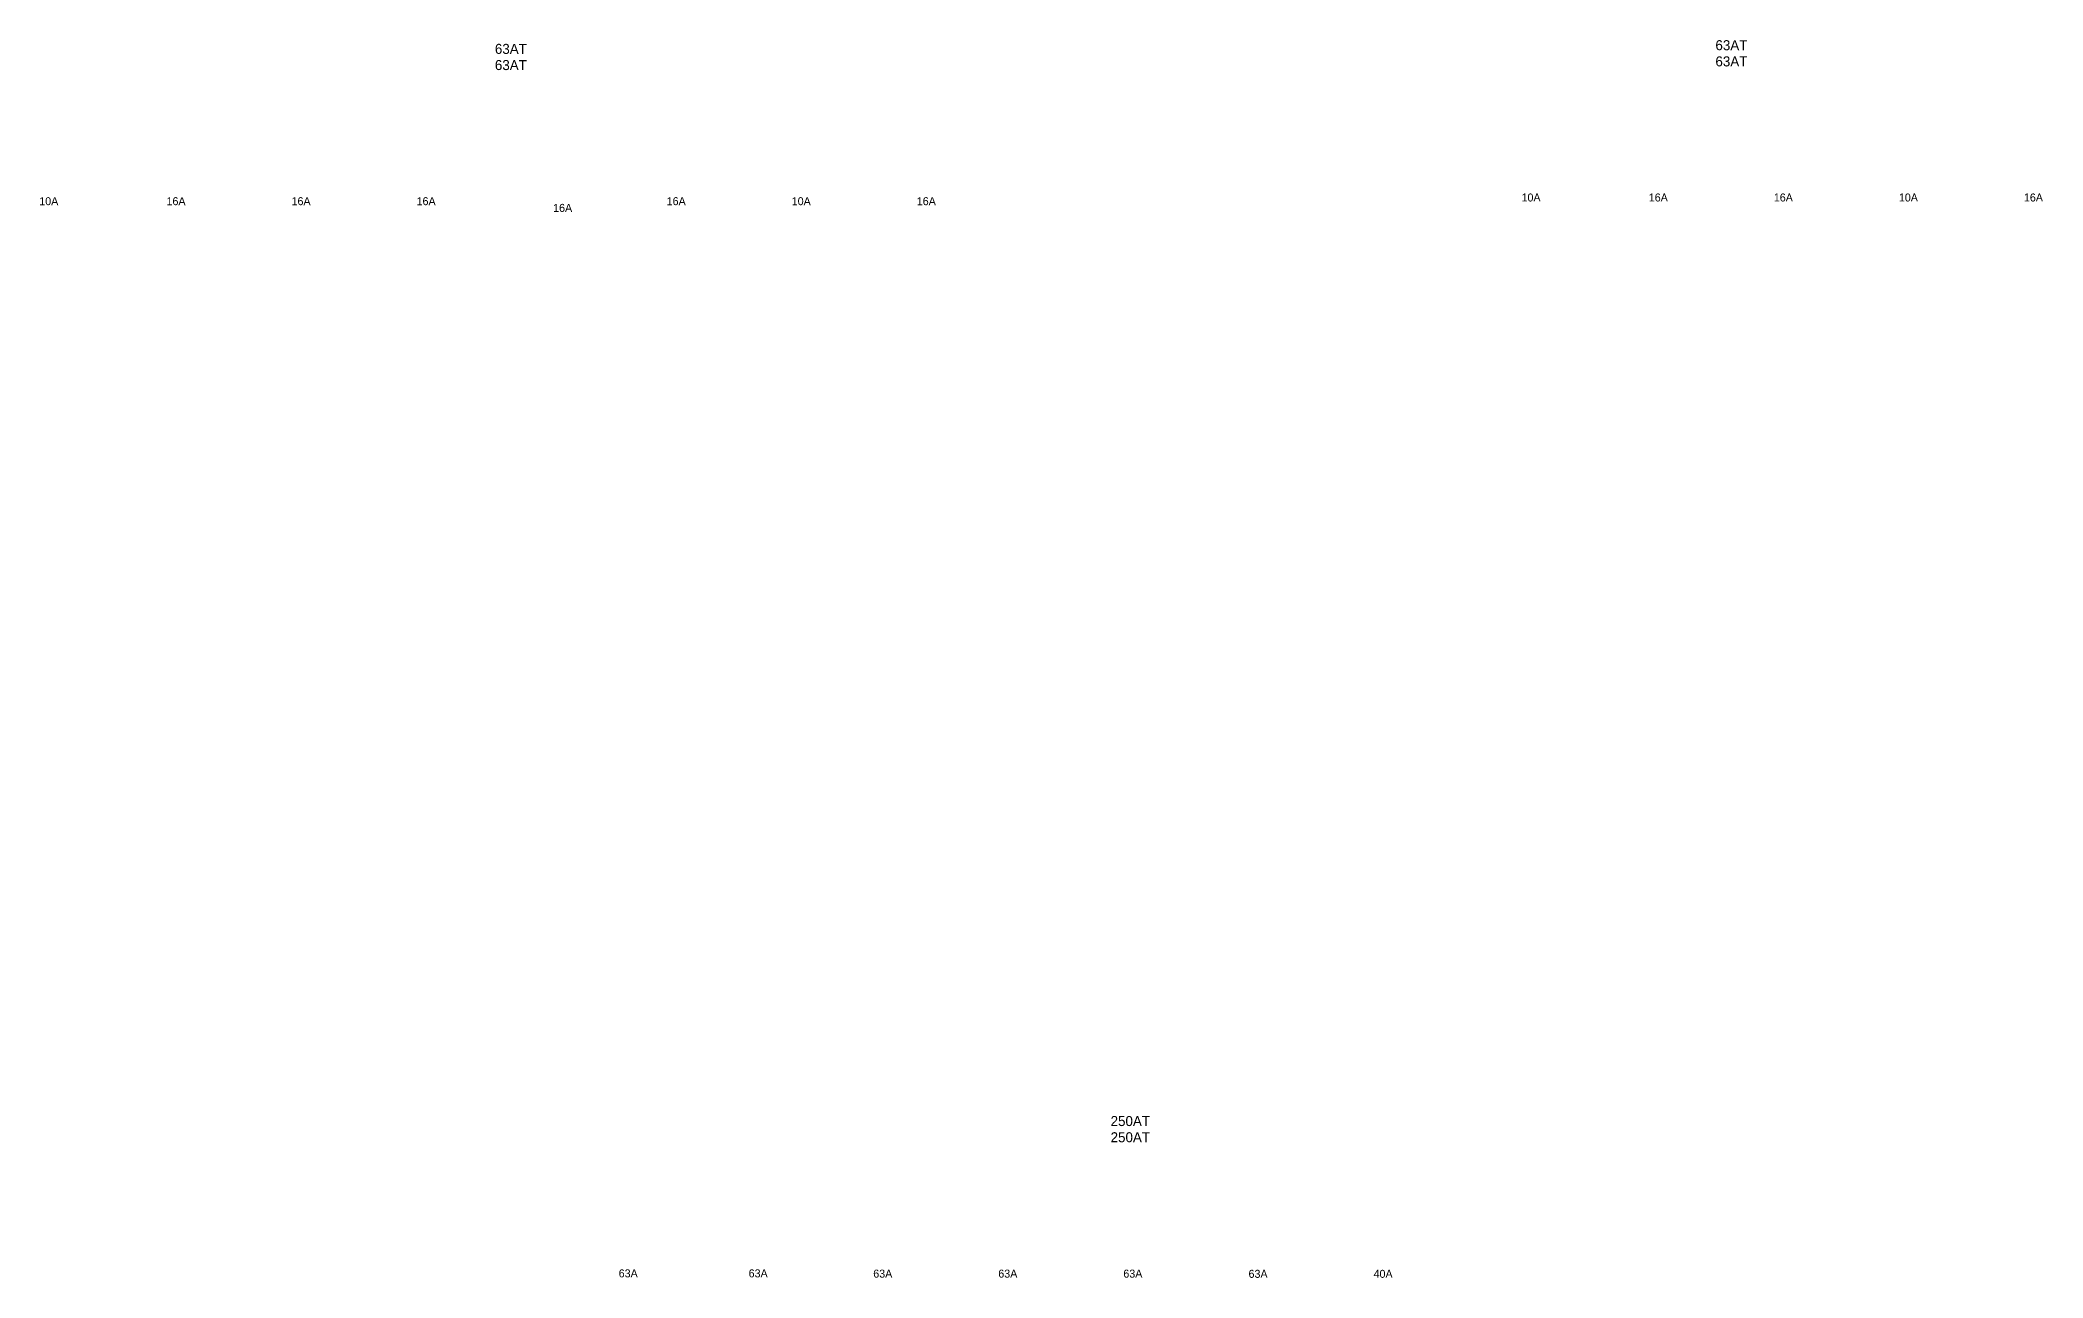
# Model space of a CAD drawing. Header units: millimetres. Extents: x -294 to -67, y -339 to 1001.
# Drawn here: x -161.9 to -96.6, y -276.4 to -236 of the extents above; entities that cross this region are included whole.
import ezdxf

# ---------------------------------------------------------------- set-up
doc = ezdxf.new("R2010")
doc.units = ezdxf.units.MM
doc.header["$LTSCALE"] = 500
doc.header["$MEASUREMENT"] = 0
doc.layers.add('E-T25', color=3, linetype='Continuous')
doc.layers.add('E-TEXT', color=3, linetype='Continuous')
doc.styles.add('STENCIL', font='stencil.shx')

msp = doc.modelspace()

# ---------------------------------------------------------------- texts
at = {"layer": 'E-T25', "style": 'STENCIL'}
for s, p in [('10A', (-161.885, -241.431, 7550.241)), ('16A', (-157.737, -241.431, 7550.241)), ('16A', (-153.661, -241.431, 7550.241)), ('16A', (-149.585, -241.431, 7550.241)), ('16A', (-145.134, -241.649, 7550.241)), ('16A', (-141.433, -241.43, 7550.241)), ('10A', (-137.357, -241.431, 7550.241)), ('16A', (-133.28, -241.431, 7550.241)), ('10A', (-113.567, -241.31, 7550.241)), ('16A', (-109.419, -241.31, 7550.241)), ('16A', (-105.343, -241.31, 7550.241)), ('10A', (-101.267, -241.31, 7550.241)), ('16A', (-97.191, -241.31, 7550.241)), ('63A', (-142.997, -276.397, 7550.216)), ('63A', (-138.761, -276.397, 7550.216)), ('63A', (-134.699, -276.405, 7550.216)), ('63A', (-130.623, -276.405, 7550.216)), ('63A', (-126.547, -276.405, 7550.216)), ('63A', (-122.466, -276.412, 7550.216)), ('40A', (-118.39, -276.412, 7550.216))]:
    msp.add_text(s, height=0.2609, dxfattribs=at).set_placement(p)
at = {"layer": 'E-TEXT', "style": 'STENCIL'}
for s, p in [('63AT', (-147.033, -236.496, 7550.265)), ('63AT', (-107.246, -236.376, 7550.265)), ('63AT', (-147.033, -237.024, 7550.265)), ('63AT', (-107.246, -236.904, 7550.265)), ('250AT', (-126.962, -271.462, 7550.241)), ('250AT', (-126.962, -271.99, 7550.241))]:
    msp.add_text(s, height=0.3261, dxfattribs=at).set_placement(p)

doc.saveas('drawing.dxf')
